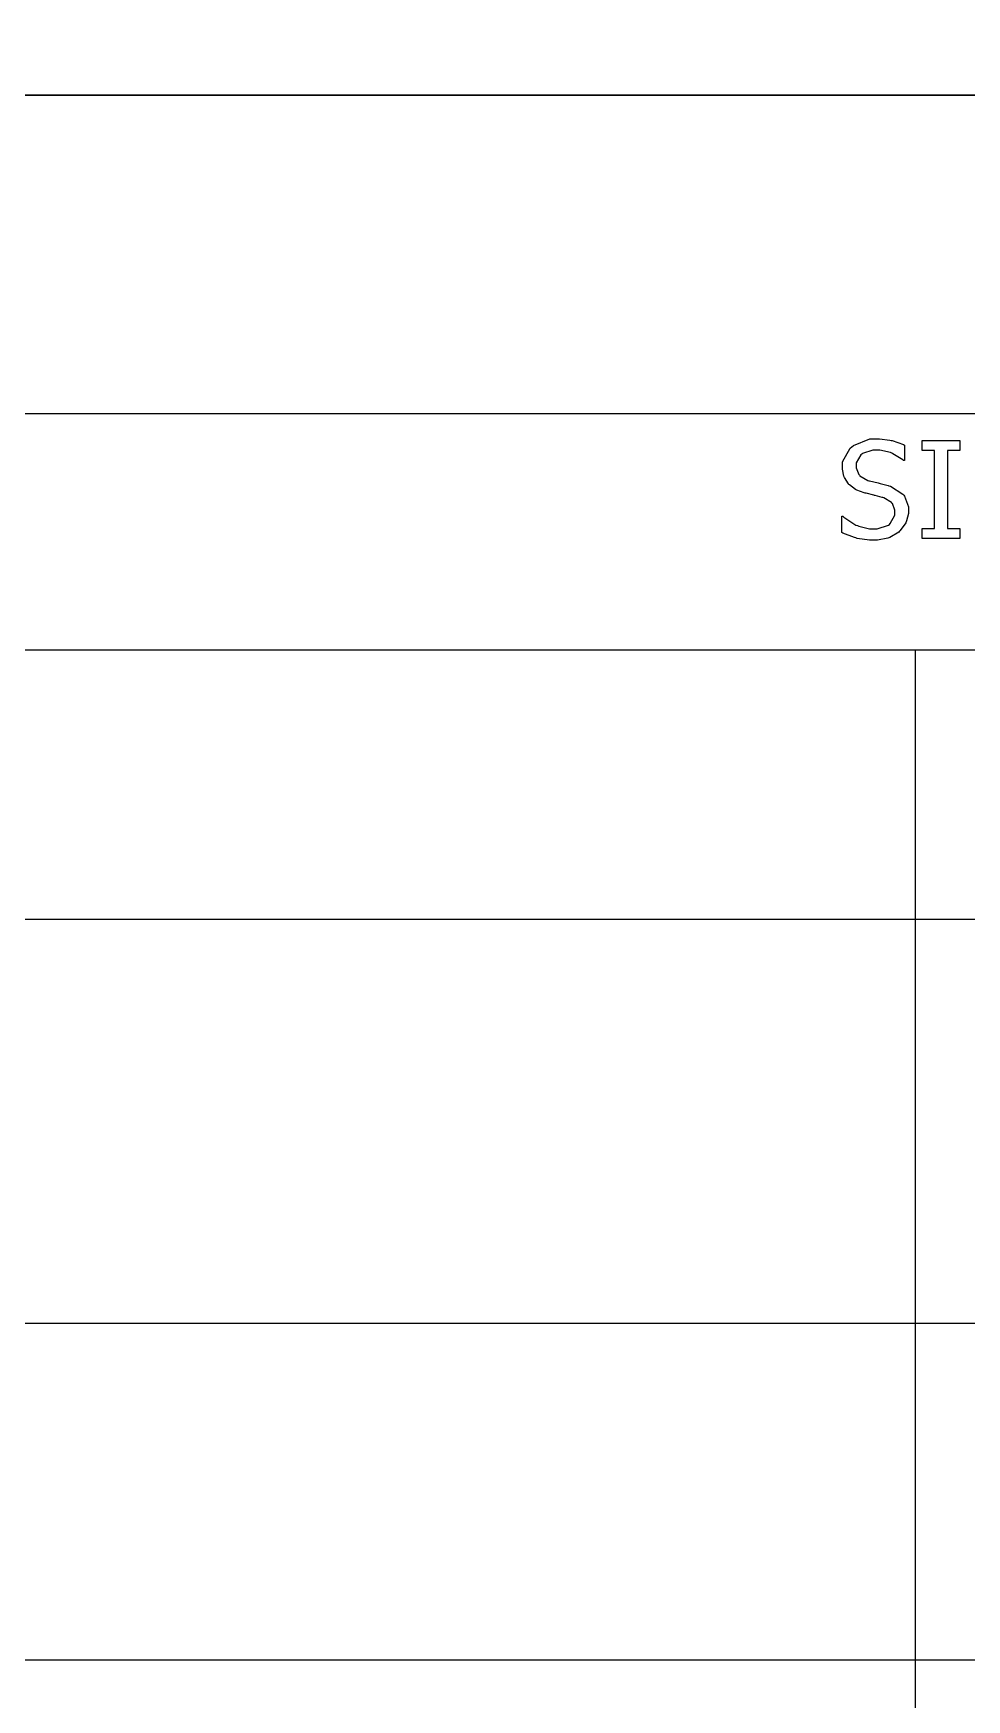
# Model space of a CAD drawing. Header units: millimetres. Extents: x 1974 to 2099, y 1386 to 1555.
# Drawn here: x 2081.21 to 2084.14, y 1486.58 to 1491.8 of the extents above; entities that cross this region are included whole.
import ezdxf

# ---------------------------------------------------------------- set-up
doc = ezdxf.new("R2010")
doc.units = ezdxf.units.MM
for name, color, linetype in [('MARGEM', 1, 'Continuous'), ('TEXTO', 4, 'Continuous'), ('TIMBRE', 7, 'Continuous')]:
    doc.layers.add(name, color=color, linetype=linetype)

msp = doc.modelspace()

# ---------------------------------------------------------------- linework, layer by layer
at = {"layer": 'MARGEM', "color": 7}
for points in [[(2069.4316, 1491.6093), (2099.1316, 1491.6093), (2099.1316, 1512.6343), (2069.4316, 1512.6343)], [(2069.4316, 1470.5843), (2099.1316, 1470.5843), (2099.1316, 1491.6093), (2069.4316, 1491.6093)]]:
    msp.add_lwpolyline(points, close=True, dxfattribs=at)
at = {"layer": 'TEXTO', "color": 0}
for p, q in [((2083.7798, 1490.5106), (2083.8317, 1490.5317)), ((2083.8317, 1490.5317), (2083.8491, 1490.5317)), ((2083.8491, 1490.5317), (2083.8613, 1490.5317)), ((2083.8613, 1490.5317), (2083.894, 1490.5274)), ((2083.894, 1490.5274), (2083.8979, 1490.5265)), ((2083.8979, 1490.5265), (2083.9017, 1490.5257)), ((2083.9017, 1490.5257), (2083.9372, 1490.5135)), ((2083.9951, 1490.4947), (2083.9951, 1490.526)), ((2083.9951, 1490.526), (2084.1142, 1490.526)), ((2084.1142, 1490.526), (2084.1142, 1490.4947)), ((2083.7458, 1490.4595), (2083.7701, 1490.5022)), ((2083.7701, 1490.5022), (2083.7749, 1490.5063)), ((2083.7749, 1490.5063), (2083.7798, 1490.5106)), ((2083.8029, 1490.4809), (2083.7883, 1490.4564)), ((2083.8059, 1490.4831), (2083.8029, 1490.4809)), ((2083.8088, 1490.4853), (2083.8059, 1490.4831)), ((2083.8403, 1490.4963), (2083.8088, 1490.4853)), ((2083.8519, 1490.4963), (2083.8403, 1490.4963)), ((2083.8628, 1490.4963), (2083.8519, 1490.4963)), ((2083.896, 1490.4881), (2083.8628, 1490.4963)), ((2083.8999, 1490.4864), (2083.896, 1490.4881)), ((2083.9037, 1490.4847), (2083.8999, 1490.4864)), ((2083.935, 1490.4652), (2083.9037, 1490.4847)), ((2083.9374, 1490.463), (2083.935, 1490.4652)), ((2083.9372, 1490.5135), (2083.9405, 1490.5119)), ((2083.9405, 1490.463), (2083.9374, 1490.463)), ((2083.9405, 1490.5119), (2083.9405, 1490.463)), ((2084.0343, 1490.4947), (2083.9951, 1490.4947)), ((2084.0343, 1490.2503), (2084.0343, 1490.4947)), ((2084.1142, 1490.4947), (2084.0752, 1490.4947)), ((2084.0752, 1490.4947), (2084.0752, 1490.2503)), ((2083.7458, 1490.4438), (2083.7458, 1490.4595)), ((2083.7458, 1490.4365), (2083.7458, 1490.4438)), ((2083.7502, 1490.4144), (2083.7458, 1490.4365)), ((2083.751, 1490.4121), (2083.7502, 1490.4144)), ((2083.7519, 1490.4099), (2083.751, 1490.4121)), ((2083.7883, 1490.4564), (2083.7883, 1490.4481)), ((2083.7883, 1490.4481), (2083.7883, 1490.4404)), ((2083.7883, 1490.4404), (2083.7968, 1490.419)), ((2083.7968, 1490.419), (2083.7986, 1490.417)), ((2083.7986, 1490.417), (2083.8003, 1490.415)), ((2083.8003, 1490.415), (2083.8252, 1490.401)), ((2083.7641, 1490.39), (2083.7519, 1490.4099)), ((2083.7658, 1490.3883), (2083.7641, 1490.39)), ((2083.7674, 1490.3866), (2083.7658, 1490.3883)), ((2083.786, 1490.3726), (2083.7674, 1490.3866)), ((2083.7881, 1490.3716), (2083.786, 1490.3726)), ((2083.7902, 1490.3705), (2083.7881, 1490.3716)), ((2083.8138, 1490.3618), (2083.7902, 1490.3705)), ((2083.8165, 1490.3611), (2083.8138, 1490.3618)), ((2083.8194, 1490.3605), (2083.8165, 1490.3611)), ((2083.844, 1490.3543), (2083.8194, 1490.3605)), ((2083.8252, 1490.401), (2083.8286, 1490.4001)), ((2083.8286, 1490.4001), (2083.8307, 1490.3995)), ((2083.8307, 1490.3995), (2083.8571, 1490.3929)), ((2083.8571, 1490.3929), (2083.8603, 1490.3921)), ((2083.8603, 1490.3921), (2083.8634, 1490.3915)), ((2083.8634, 1490.3915), (2083.8893, 1490.3847)), ((2083.8893, 1490.3847), (2083.8914, 1490.384)), ((2083.8914, 1490.384), (2083.8967, 1490.3825)), ((2083.8967, 1490.3825), (2083.9354, 1490.358)), ((2083.846, 1490.3538), (2083.844, 1490.3543)), ((2083.848, 1490.3534), (2083.846, 1490.3538)), ((2083.8696, 1490.3477), (2083.848, 1490.3534)), ((2083.872, 1490.347), (2083.8696, 1490.3477)), ((2083.8753, 1490.3462), (2083.872, 1490.347)), ((2083.8994, 1490.3319), (2083.8753, 1490.3462)), ((2083.9009, 1490.33), (2083.8994, 1490.3319)), ((2083.9024, 1490.3281), (2083.9009, 1490.33)), ((2083.9099, 1490.3076), (2083.9024, 1490.3281)), ((2083.9099, 1490.3), (2083.9099, 1490.3076)), ((2083.9354, 1490.358), (2083.9378, 1490.3547)), ((2083.9378, 1490.3547), (2083.9402, 1490.3515)), ((2083.9402, 1490.3515), (2083.9525, 1490.3177)), ((2083.9525, 1490.3177), (2083.9525, 1490.3064)), ((2083.9525, 1490.3064), (2083.9525, 1490.2976)), ((2083.7436, 1490.2373), (2083.7436, 1490.2884)), ((2083.7436, 1490.2884), (2083.7465, 1490.2884)), ((2083.7465, 1490.2884), (2083.7498, 1490.2853)), ((2083.7498, 1490.2853), (2083.7879, 1490.2608)), ((2083.7879, 1490.2608), (2083.7922, 1490.2591)), ((2083.7922, 1490.2591), (2083.7965, 1490.2574)), ((2083.7965, 1490.2574), (2083.8302, 1490.2487)), ((2083.8543, 1490.2487), (2083.8898, 1490.2605)), ((2083.8898, 1490.2605), (2083.8927, 1490.2629)), ((2083.8927, 1490.2629), (2083.8955, 1490.2653)), ((2083.8955, 1490.2653), (2083.9099, 1490.2914)), ((2083.9099, 1490.2914), (2083.9099, 1490.3)), ((2083.9439, 1490.2681), (2083.9268, 1490.2433)), ((2083.9452, 1490.271), (2083.9439, 1490.2681)), ((2083.9463, 1490.2739), (2083.9452, 1490.271)), ((2083.9525, 1490.2976), (2083.9463, 1490.2739)), ((2083.747, 1490.2357), (2083.7436, 1490.2373)), ((2083.7836, 1490.2215), (2083.747, 1490.2357)), ((2083.7877, 1490.2204), (2083.7836, 1490.2215)), ((2083.7915, 1490.2192), (2083.7877, 1490.2204)), ((2083.8301, 1490.2135), (2083.7915, 1490.2192)), ((2083.8444, 1490.2135), (2083.8301, 1490.2135)), ((2083.8302, 1490.2487), (2083.8416, 1490.2487)), ((2083.8416, 1490.2487), (2083.8543, 1490.2487)), ((2083.8552, 1490.2135), (2083.8444, 1490.2135)), ((2083.8444, 1490.2135), (2083.8444, 1490.2135)), ((2083.888, 1490.2194), (2083.8552, 1490.2135)), ((2083.8911, 1490.2206), (2083.888, 1490.2194)), ((2083.8942, 1490.2219), (2083.8911, 1490.2206)), ((2083.922, 1490.2391), (2083.8942, 1490.2219)), ((2083.9246, 1490.2413), (2083.922, 1490.2391)), ((2083.9268, 1490.2433), (2083.9246, 1490.2413)), ((2083.9951, 1490.219), (2083.9951, 1490.2503)), ((2083.9951, 1490.2503), (2084.0343, 1490.2503)), ((2084.1142, 1490.219), (2083.9951, 1490.219)), ((2084.0752, 1490.2503), (2084.1142, 1490.2503)), ((2084.1142, 1490.2503), (2084.1142, 1490.219)), ((2084.1142, 1490.2503), (2084.1142, 1490.2503)), ((2098.7779, 1489.868), (2069.8934, 1489.868)), ((2083.9733, 1489.868), (2083.9733, 1472.9723)), ((2098.7779, 1489.0232), (2069.8934, 1489.0232)), ((2098.7779, 1487.756), (2069.8934, 1487.756)), ((2098.7779, 1486.7), (2069.8934, 1486.7))]:
    msp.add_line(p, q, dxfattribs=at)
at = {"layer": 'TIMBRE', "color": 12}
msp.add_line((2098.7779, 1490.6093), (2069.8934, 1490.6093), dxfattribs=at)
msp.add_lwpolyline([(2069.8934, 1470.9723), (2098.7779, 1470.9723), (2098.7779, 1490.6093), (2069.8934, 1490.6093)], close=True, dxfattribs=at)

doc.saveas('drawing.dxf')
